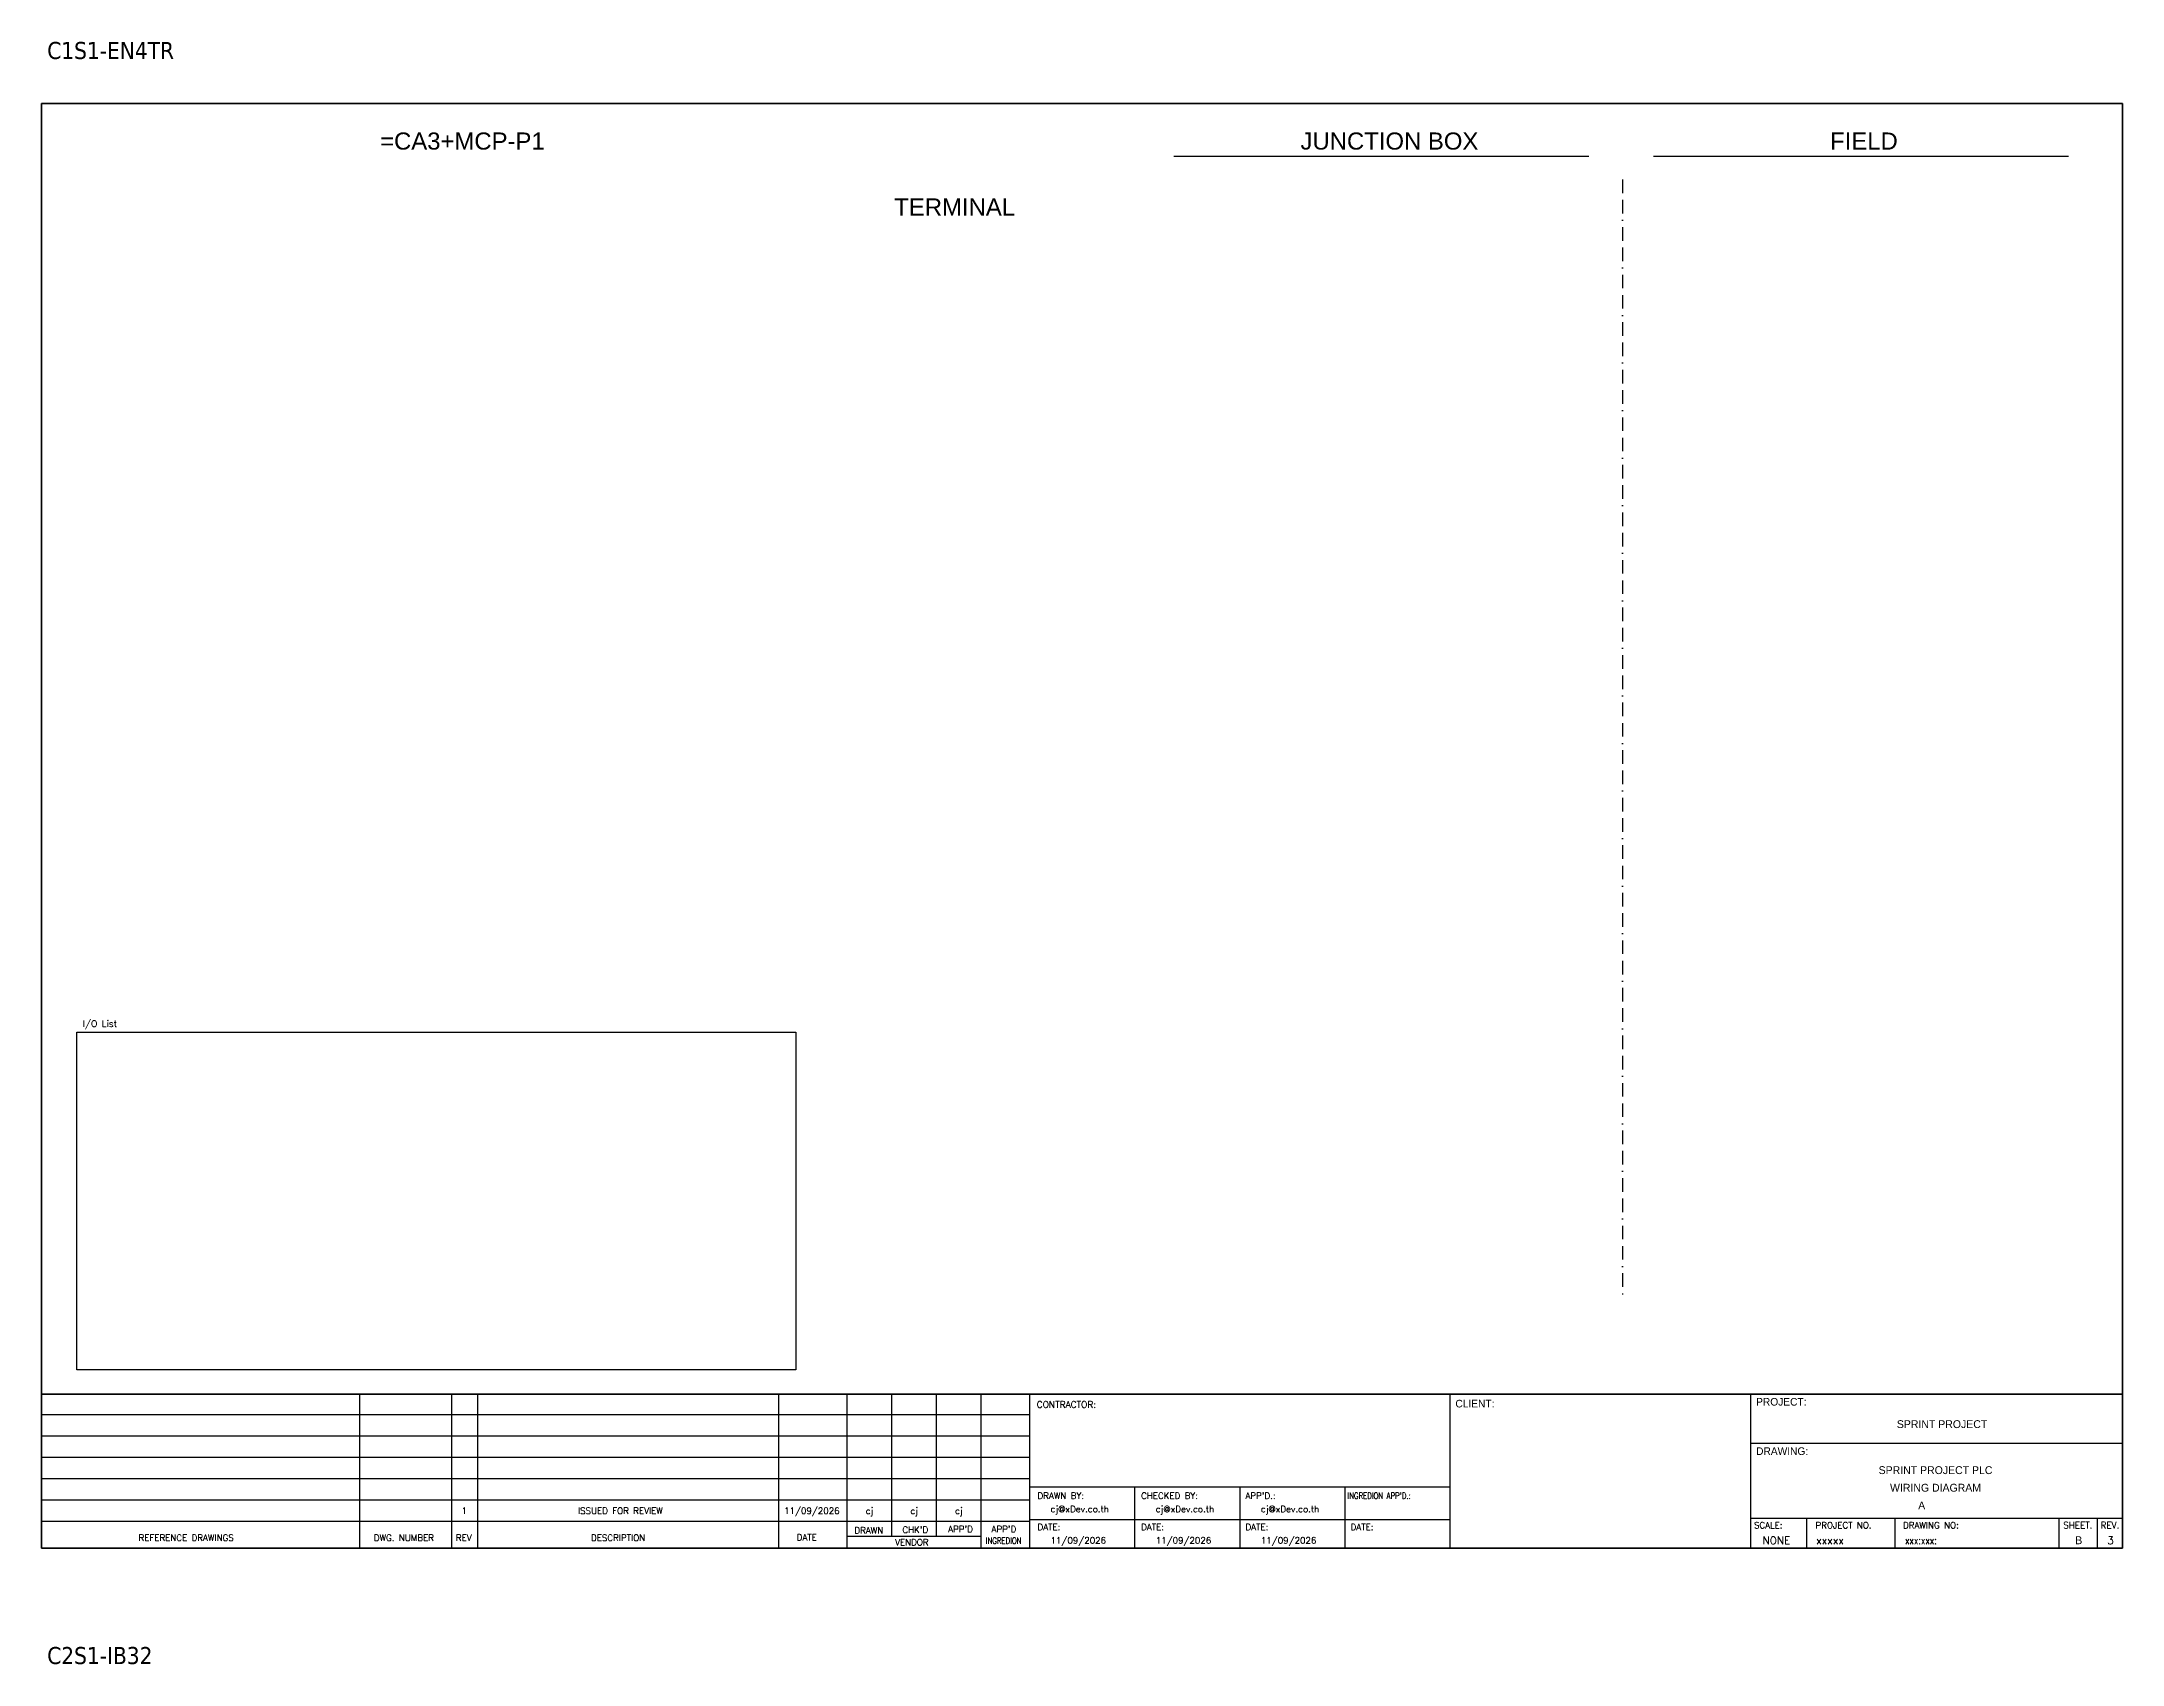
# Model space of a CAD drawing. Header units: millimetres. Extents: x 0 to 62600, y 0 to 14837.
# Drawn here: x 4193 to 8087, y 11799 to 14837 of the extents above; entities that cross this region are included whole.
import ezdxf
from ezdxf.enums import TextEntityAlignment as Align

# ---------------------------------------------------------------- set-up
doc = ezdxf.new("R2010")
doc.units = ezdxf.units.MM
doc.linetypes.add('BORDERX2', pattern=[88.9, 25.4, -12.7, 25.4, -12.7, 0, -12.7])
for name, color, linetype in [('GT_1', 9, 'Continuous'), ('HELPPOINT', 7, 'Continuous'), ('MEMBER', 7, 'Continuous'), ('x01001-FrameArea', 2, 'BORDERX2')]:
    doc.layers.add(name, color=color, linetype=linetype)
doc.styles.add('HTX11', font='O8111901')
doc.styles.add('ROMANS', font='romans.shx', dxfattribs={"width": 0.85, "height": 25})
doc.styles.get("Standard").update_dxf_attribs({"font": 'arial.ttf'})
doc.styles.add('Tahoma', font='')
doc.styles.get('Tahoma').set_extended_font_data('Tahoma')

msp = doc.modelspace()

# ---------------------------------------------------------------- linework, layer by layer
for p, q in [((6311.5, 14622.5), (7088.2, 14622.5)), ((7209.2, 14622.5), (7986, 14622.5))]:
    msp.add_line(p, q)
at = {"color": 4}
for p, q in [((7495.6, 12073), (7495.6, 12016.9)), ((7660.9, 12073), (7660.9, 12016.9))]:
    msp.add_line(p, q, dxfattribs=at)
at = {"color": 4, "ltscale": 0.5}
for p, q in [((7968, 12073), (7968, 12016.9)), ((7968, 12073), (7968, 12016.9)), ((8039.2, 12073), (8039.2, 12016.9)), ((8039.2, 12073), (8039.2, 12016.9))]:
    msp.add_line(p, q, dxfattribs=at)
msp.add_lwpolyline([(4259, 12982.7), (5604.8, 12982.7), (5604.8, 12350.6), (4259, 12350.6)], close=True)
at = {"layer": 'GT_1', "color": 4}
for p, q in [((4788.7, 12016.9), (4788.7, 12305)), ((4960.6, 12016.9), (4960.6, 12305)), ((5009.7, 12016.9), (5009.7, 12305)), ((5572.4, 12016.9), (5572.4, 12305)), ((5700.7, 12016.9), (5700.7, 12305)), ((5784.3, 12038.7), (5784.3, 12305)), ((5867.8, 12038.7), (5867.8, 12305)), ((5951.1, 12016.9), (5951.1, 12305)), ((6042.1, 12016.9), (6042.1, 12305)), ((6829.1, 12016.9), (6829.1, 12305)), ((7391.4, 12016.9), (7391.4, 12305)), ((7391.4, 12016.9), (7391.4, 12305)), ((7391.4, 12016.9), (7391.4, 12305)), ((6042.1, 12266.2), (4193.3, 12266.2)), ((6042.1, 12226.4), (4193.3, 12226.4)), ((6042.1, 12186.4), (4193.3, 12186.4)), ((6042.1, 12146.5), (4193.3, 12146.5)), ((6829.1, 12131.2), (6042.1, 12131.2)), ((6238.9, 12016.9), (6238.9, 12131.2)), ((6435.6, 12016.9), (6435.6, 12131.2)), ((6632.4, 12016.9), (6632.4, 12131.2)), ((6042.1, 12106.6), (4193.3, 12106.6)), ((6829.1, 12069.7), (6042.1, 12069.7)), ((7391.4, 12073), (8086.6, 12073)), ((6042, 12066.7), (4193.3, 12066.7)), ((5951.1, 12038.7), (5700.7, 12038.7))]:
    msp.add_line(p, q, dxfattribs=at)
at = {"layer": 'HELPPOINT', "color": 4, "lineweight": 35}
for p, q in [((4193.3, 12016.9), (4193.3, 14721.1)), ((4193.3, 14721.1), (8086.6, 14721.1)), ((4193.3, 12016.9), (4193.3, 14721.1)), ((4193.3, 14721.1), (8086.6, 14721.1)), ((8086.6, 14721.1), (8086.6, 12016.9)), ((8086.6, 14721.1), (8086.6, 12016.9)), ((8086.6, 12016.9), (4193.3, 12016.9)), ((8086.6, 12016.9), (4193.3, 12016.9))]:
    msp.add_line(p, q, dxfattribs=at)
at = {"layer": 'HELPPOINT', "color": 4}
for p, q in [((7391.4, 12213.4), (8086.6, 12213.4)), ((7391.4, 12213.4), (8086.6, 12213.4)), ((7391.4, 12073), (8086.6, 12073))]:
    msp.add_line(p, q, dxfattribs=at)
at = {"layer": 'MEMBER', "color": 4, "lineweight": 35}
msp.add_line((4193.3, 12305), (8086.6, 12305), dxfattribs=at)
msp.add_line((4193.3, 12305), (8086.6, 12305), dxfattribs=at)
at = {"layer": 'MEMBER', "color": 4}
for p, q in [((7391.4, 12213.4), (8086.6, 12213.4)), ((7391.4, 12213.4), (8086.6, 12213.4)), ((7391.4, 12073), (8086.6, 12073)), ((7391.4, 12073), (8086.6, 12073))]:
    msp.add_line(p, q, dxfattribs=at)
at = {"layer": 'x01001-FrameArea'}
msp.add_line((7151.3, 14578.4), (7151.3, 12491.9), dxfattribs=at)

# ---------------------------------------------------------------- texts
at = {"color": 2, "style": 'Tahoma'}
for s, p in [('C1S1-EN4TR', (4203.7, 14804.1)), ('C2S1-IB32', (4203.7, 11799.9))]:
    msp.add_text(s, height=32, dxfattribs=at).set_placement(p)
at = {"color": 2}
for s, p in [('=CA3+MCP-P1', (4826.6, 14634.6)), ('JUNCTION BOX', (6548.8, 14634.6)), ('FIELD', (7539.7, 14634.6)), ('TERMINAL', (5788.7, 14511.2))]:
    msp.add_text(s, height=32, dxfattribs=at).set_placement(p)
at = {"color": 4, "ltscale": 100, "style": 'HTX11'}
for s, p in [('SPRINT PROJECT', (7749.2, 12249)), ('SPRINT PROJECT PLC', (7737, 12162.9)), ('WIRING DIAGRAM', (7737, 12130))]:
    msp.add_text(s, height=14.693, dxfattribs=at).set_placement(p, align=Align.MIDDLE_CENTER)
at = {"style": 'HTX11'}
for tag, text, height, p in [('A', 'A', 14.8, (7711.1, 12096.7)), ('B', 'CHASSIS C1 SLOT 1', 14.821, (8004.9, 12031.7))]:
    msp.add_attdef(tag, text=text, height=height, dxfattribs=at).set_placement(p, align=Align.MIDDLE_CENTER)
at = {"layer": 'GT_1', "color": 4, "style": 'HTX11'}
for s, p in [('CLIENT:', (6838.6, 12280.3)), ('PROJECT:', (7401.3, 12283.7)), ('DRAWING:', (7401.3, 12191.3))]:
    msp.add_text(s, height=14.25, dxfattribs=at).set_placement(p)
at = {"layer": 'MEMBER', "color": 4, "ltscale": 0.8, "style": 'ROMANS'}
for s, height, p in [('I/O List', 12.35, (4269.9, 12992.4)), ('CONTRACTOR:', 12.35, (6055.2, 12279.6)), ('DRAWN BY:', 11.88, (6056.7, 12109)), ('CHECKED BY:', 11.875, (6250.6, 12109)), ("APP'D.:", 11.88, (6445.8, 12109)), ('cj@xDev.co.th', 11.875, (6081.1, 12084.1)), ('cj@xDev.co.th', 11.875, (6277.9, 12084.1)), ('cj@xDev.co.th', 11.875, (6474.6, 12084.1)), ('REFERENCE DRAWINGS', 11.875, (4374.7, 12030.3)), ('DWG. NUMBER', 11.875, (4814.9, 12030.3)), ('REV', 11.88, (4968.4, 12030.3)), ('DESCRIPTION', 11.875, (5221.3, 12030.3)), ('DATE', 11.88, (5606.1, 12031.1)), ('DRAWN', 11.88, (5714.1, 12044.1)), ('VENDOR', 11.88, (5790.2, 12022)), ("CHK'D", 11.88, (5803.9, 12045.3)), ("APP'D", 11.88, (5889.5, 12046.5)), ("APP'D", 11.88, (5970.7, 12046.5)), ('DATE:', 11.88, (6056.7, 12050.4)), ('11/09/2026', 11.88, (6081.1, 12025.4)), ('DATE:', 11.88, (6250.6, 12050.4)), ('11/09/2026', 11.88, (6277.9, 12025.4)), ('DATE:', 11.88, (6445.8, 12050.4)), ('11/09/2026', 11.88, (6474.6, 12025.4)), ('DATE:', 11.88, (6642.6, 12050.4)), ('SCALE:', 11.88, (7397.3, 12053.9)), ('NONE', 14.23, (7413.3, 12024.2)), ('PROJECT NO.', 11.875, (7512.5, 12053.9)), ('xxxxx', 14.23, (7513.7, 12024.2)), ('DRAWING NO:', 11.875, (7676.2, 12053.9)), ('SHEET.', 12, (7976, 12053.9)), ('REV.', 12, (8045.9, 12053.9))]:
    msp.add_text(s, height=height, dxfattribs=at).set_placement(p)
at = {"layer": 'MEMBER', "color": 4, "ltscale": 0.8, "style": 'ROMANS', "width": 0.8}
for s, height, p in [("INGREDION APP'D.:", 11.875, (6636.6, 12109)), ('INGREDION', 11.88, (5959.9, 12024.8)), ('xxx:xxx:', 14.23, (7679.9, 12024.2))]:
    msp.add_text(s, height=height, dxfattribs=at).set_placement(p)
at = {"layer": 'MEMBER', "color": 4, "ltscale": 0.8, "style": 'ROMANS'}
for s, height, p in [('1', 11.9, (4984.2, 12086.8)), ('ISSUED FOR REVIEW', 11.875, (5276.3, 12086.8)), ('11/09/2026', 11.88, (5634.5, 12086.8)), ('cj', 11.88, (5742.4, 12086.8)), ('cj', 11.88, (5826, 12086.8)), ('cj', 11.88, (5909.5, 12086.8))]:
    msp.add_text(s, height=height, dxfattribs=at).set_placement(p, align=Align.MIDDLE_CENTER)
msp.add_text('3', height=14.2, dxfattribs=at).set_placement((8064.5, 12024.2), align=Align.CENTER)

doc.saveas('drawing.dxf')
